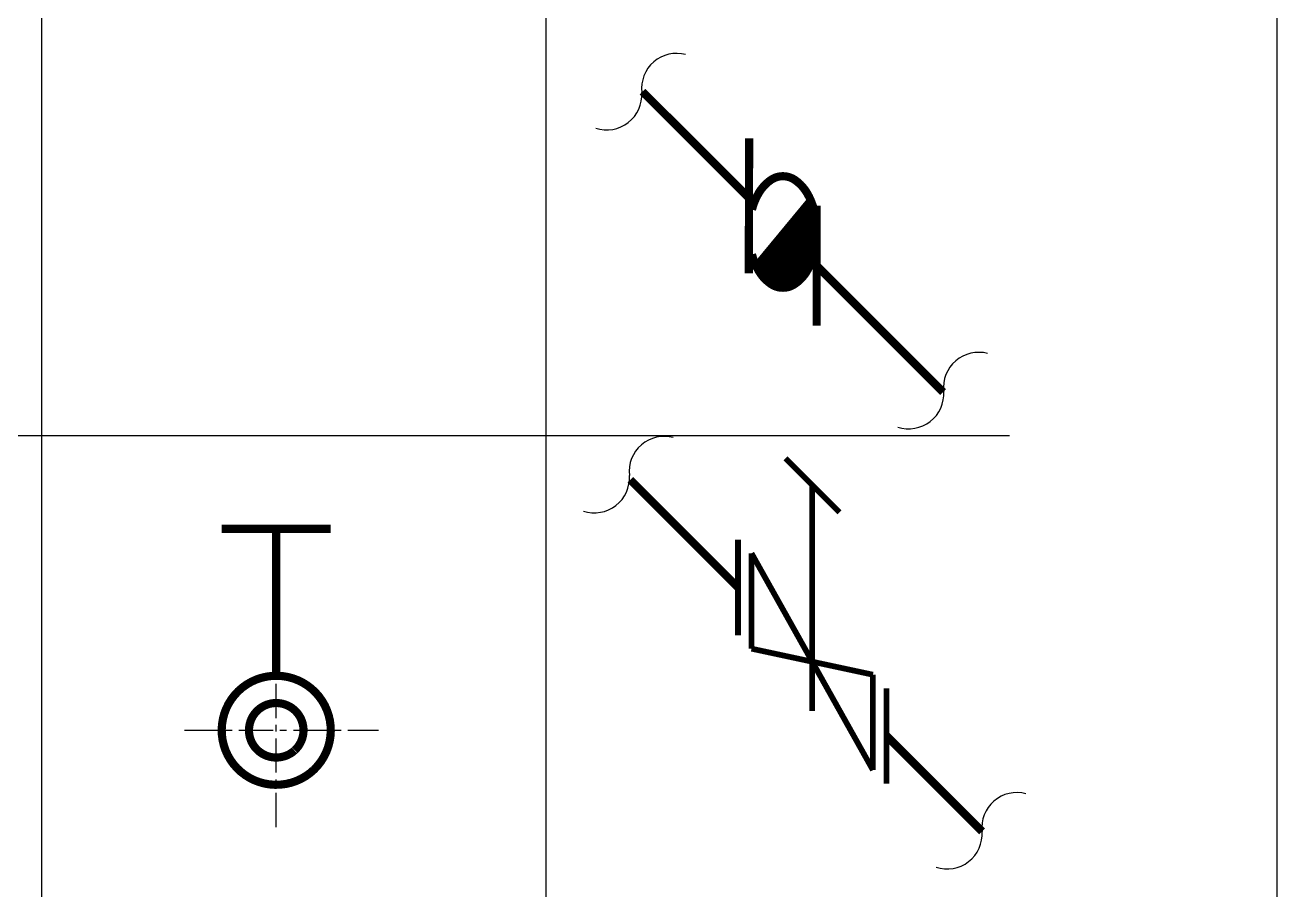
# Model space of a CAD drawing. Header units: inches. Extents: x -18 to 2014, y 4 to 801.
# Drawn here: x 1782.85 to 1828.77, y 336.58 to 368.31 of the extents above; entities that cross this region are included whole.
import ezdxf

# ---------------------------------------------------------------- set-up
doc = ezdxf.new("R2010")
doc.units = ezdxf.units.IN
doc.header["$MEASUREMENT"] = 0
doc.linetypes.add('CENTER', pattern=[2, 1.25, -0.25, 0.25, -0.25])
doc.layers.add('TEXT', color=6, linetype='Continuous')

# ---------------------------------------------------------------- blocks, each defined once
blk = doc.blocks.new('BZH')
at = {"layer": 'TEXT', "color": 6}
for centre, start, end in [((0.5330142281600274, 0.6703013697842835), 120.0646550722237, 231.5087731403127), ((-0.5614378965001379, -0.6466804327719728), 296.5830063715022, 49.03599266516452)]:
    blk.add_arc(centre, 0.8563924881481542, start, end, dxfattribs=at)

msp = doc.modelspace()

# ---------------------------------------------------------------- linework, layer by layer
at = {"color": 3}
for p, q in [((1828.765514827324, 530.3975612471626), (1828.765514827324, 283.3975612471625)), ((1783.454441292659, 504.2416515922139), (1783.454441292659, 301.2416515922144)), ((1801.954441292659, 504.2416515922139), (1801.954441292659, 301.2416515922144)), ((1811.613840875952, 361.9899348878922), (1809.613055712448, 359.5783351713106)), ((1811.621537009605, 361.9835497859515), (1809.620751846101, 359.5719500693702)), ((1811.629233143259, 361.9771646840111), (1809.628447979755, 359.5655649674298)), ((1811.637362673579, 361.9086561383079), (1809.635082589725, 359.4952545543613)), ((1811.636929276912, 361.9707795820707), (1809.636144113408, 359.5591798654894)), ((1811.641312896713, 361.9322943418404), (1809.63872458578, 359.5185212435745)), ((1811.645058807233, 361.9022710363675), (1809.642778723379, 359.4888694524209)), ((1811.644625410566, 361.9643944801304), (1809.643840247062, 359.552794763549)), ((1811.652754940886, 361.8958859344269), (1809.650474857033, 359.4824843504803)), ((1811.65232154422, 361.9580093781897), (1809.651536380715, 359.5464096616084)), ((1811.66045107454, 361.8895008324865), (1809.658170990686, 359.4760992485399)), ((1811.660017677873, 361.9516242762493), (1809.659232514369, 359.540024559668)), ((1811.668147208193, 361.8831157305461), (1809.66586712434, 359.4697141465995)), ((1811.675843341847, 361.8767306286057), (1809.673563257993, 359.4633290446589)), ((1811.677983090192, 361.8355407902682), (1809.678357334436, 359.4253385387661)), ((1811.683539475501, 361.8703455266653), (1809.681259391647, 359.4569439427185)), ((1811.685679223846, 361.8291556883276), (1809.68605346809, 359.4189534368257)), ((1811.691235609154, 361.8639604247247), (1809.6889555253, 359.4505588407781)), ((1811.680038610064, 361.8034800118667), (1809.68396433585, 359.3975584557814)), ((1811.687734743718, 361.7970949099263), (1809.691660469503, 359.3911733538408)), ((1811.695430877371, 361.7907098079857), (1809.699356603157, 359.3847882519004)), ((1811.703127011025, 361.7843247060453), (1809.70705273681, 359.37840314996)), ((1811.702841397568, 361.7402115144462), (1809.713920643482, 359.3429122869487)), ((1811.710823144678, 361.7779396041049), (1809.714748870464, 359.3720180480194)), ((1811.710537531222, 361.7338264125058), (1809.721616777136, 359.3365271850083)), ((1811.718519278332, 361.7715545021645), (1809.722445004117, 359.365632946079)), ((1811.718233664875, 361.7274413105652), (1809.729312910789, 359.3301420830679)), ((1811.726215411986, 361.7651694002239), (1809.730141137771, 359.3592478441386)), ((1811.725929798529, 361.7210562086248), (1809.737009044443, 359.3237569811275)), ((1811.733625932183, 361.7146711066844), (1809.744705178096, 359.3173718791871)), ((1811.733843574192, 361.6803950850809), (1809.751773938978, 359.291353693873)), ((1811.741322065836, 361.708286004744), (1809.75240131175, 359.3109867772465)), ((1811.741539707846, 361.6740099831405), (1809.759470072632, 359.2849685919326)), ((1811.749235841499, 361.6676248812001), (1809.767166206285, 359.2785834899919)), ((1811.756931975153, 361.6612397792597), (1809.774862339939, 359.2721983880515)), ((1811.764628108806, 361.6548546773191), (1809.782558473592, 359.2658132861112)), ((1811.77232424246, 361.6484695753787), (1809.790254607246, 359.2594281841705)), ((1811.761688656494, 361.6075427429717), (1809.791509069169, 359.2328327435806)), ((1811.780020376113, 361.6420844734383), (1809.797950740899, 359.2530430822301)), ((1811.769384790148, 361.6011576410313), (1809.799205202823, 359.2264476416402)), ((1811.777080923801, 361.5947725390909), (1809.806901336476, 359.2200625396998)), ((1811.754117545477, 361.5201097955442), (1809.812089010929, 359.1793310108258)), ((1811.784777057455, 361.5883874371503), (1809.81459747013, 359.2136774377591)), ((1811.775273767864, 361.5580559745229), (1809.815767451664, 359.1962107534642)), ((1811.761813679131, 361.5137246936038), (1809.819785144582, 359.1729459088854)), ((1811.769509812784, 361.5073395916634), (1809.827481278236, 359.1665608069448)), ((1811.777205946438, 361.5009544897228), (1809.835177411889, 359.1601757050044)), ((1811.784902080092, 361.4945693877824), (1809.842873545543, 359.153790603064)), ((1811.792598213745, 361.488184285842), (1809.850569679196, 359.1474055011234)), ((1811.800294347399, 361.4817991839016), (1809.85826581285, 359.141020399183)), ((1811.788972267034, 361.4492754842475), (1809.861406773332, 359.1259293883773)), ((1811.807990481052, 361.475414081961), (1809.865961946504, 359.1346352972426)), ((1811.796668400687, 361.4428903823071), (1809.869102906986, 359.1195442864369)), ((1811.804364534341, 361.4365052803667), (1809.876799040639, 359.1131591844965)), ((1811.804364534341, 361.4365052803667), (1809.876799040639, 359.1131591844965)), ((1811.812060667994, 361.4301201784263), (1809.884495174293, 359.1067740825561)), ((1811.819756801648, 361.4237350764859), (1809.892191307946, 359.1003889806155)), ((1811.804061415877, 361.3767095324341), (1809.898857337045, 359.080316246264)), ((1811.812342573132, 361.399137052043), (1809.8998874416, 359.0940038786751)), ((1811.811757549531, 361.3703244304937), (1809.906553470699, 359.0739311443236)), ((1811.819453683184, 361.3639393285533), (1809.914249604353, 359.067546042383)), ((1811.827149816838, 361.3575542266129), (1809.921945738006, 359.0611609404426)), ((1811.834845950491, 361.3511691246723), (1809.92964187166, 359.0547758385022)), ((1811.821856299912, 361.3166354581672), (1809.934663739606, 359.0419519356258)), ((1811.829552433566, 361.3102503562268), (1809.942359873259, 359.0355668336852)), ((1811.837248567219, 361.3038652542864), (1809.950056006913, 359.0291817317448)), ((1811.844944700873, 361.2974801523461), (1809.957752140567, 359.0227966298044)), ((1811.852640834526, 361.2910950504054), (1809.96544827422, 359.0164115278638)), ((1811.826841297361, 361.2475521602922), (1809.966964536372, 359.0057930991532)), ((1811.834537431015, 361.2411670583518), (1809.974660670026, 358.9994079972128)), ((1811.842233564669, 361.2347819564114), (1809.982356803679, 358.9930228952724)), ((1811.849929698322, 361.2283968544708), (1809.990052937333, 358.9866377933318)), ((1811.835104310707, 361.1916505251591), (1809.996896464099, 358.9760095844134)), ((1811.857625831976, 361.2220117525304), (1809.997749070986, 358.9802526913914)), ((1811.842800444361, 361.1852654232187), (1810.004592597753, 358.969624482473)), ((1811.850496578014, 361.1788803212783), (1810.012288731406, 358.9632393805326)), ((1811.858192711668, 361.1724952193377), (1810.01998486506, 358.9568542785919)), ((1811.865888845321, 361.1661101173973), (1810.027680998713, 358.9504691766516)), ((1811.873584978975, 361.1597250154569), (1810.035377132367, 358.9440840747112)), ((1811.881281112628, 361.1533399135163), (1810.04307326602, 358.9376989727708)), ((1811.888977246282, 361.1469548115759), (1810.050769399674, 358.9313138708301)), ((1811.860512065311, 361.100198949893), (1810.054769158391, 358.9236888667611)), ((1811.868208198965, 361.0938138479526), (1810.062465292044, 358.9173037648207)), ((1811.875904332618, 361.087428746012), (1810.070161425698, 358.9109186628803)), ((1811.883600466272, 361.0810436440716), (1810.077857559352, 358.9045335609397)), ((1811.866730755397, 361.041833237415), (1810.086489984416, 358.8960615588479)), ((1811.87442688905, 361.0354481354746), (1810.094186118069, 358.8896764569072)), ((1811.882123022704, 361.029063033534), (1810.101882251723, 358.8832913549668)), ((1811.889819156357, 361.0226779315936), (1810.109578385376, 358.8769062530264)), ((1811.897515290011, 361.0162928296532), (1810.11727451903, 358.8705211510861)), ((1811.905211423664, 361.0099077277128), (1810.124970652683, 358.8641360491454)), ((1811.87375810644, 360.9595501857125), (1810.131425679471, 358.859470445163)), ((1811.881454240093, 360.9531650837719), (1810.139121813125, 358.8530853432226)), ((1811.889150373747, 360.9467799818315), (1810.146817946779, 358.846700241282)), ((1811.896846507401, 360.9403948798911), (1810.154514080432, 358.8403151393416)), ((1811.8776687518, 360.8984025253729), (1810.164926866029, 358.8339890532798)), ((1810.79297251306, 361.0005203583322), (1810.79297251306, 358.6818254856497)), ((1810.802972513061, 361.0125736250228), (1810.802972513061, 358.6838425362922)), ((1810.812972513061, 361.0246268917134), (1810.812972513061, 358.6859976340527)), ((1810.822972513061, 361.036680158404), (1810.822972513061, 358.6882919665775)), ((1810.832972513061, 361.0487334250946), (1810.832972513061, 358.6907268132655)), ((1810.842972513062, 361.0607866917852), (1810.842972513062, 358.6933035490773)), ((1810.852972513062, 361.0728399584758), (1810.852972513062, 358.6960236487099)), ((1810.867367323956, 361.0901904079424), (1810.867367323956, 358.7001941005486)), ((1810.877367323956, 361.102243674633), (1810.877367323956, 358.703270779145)), ((1810.887367323957, 361.1142969413236), (1810.887367323957, 358.7064967223062)), ((1810.897367323957, 361.1263502080142), (1810.897367323957, 358.7098739091007)), ((1810.907367323957, 361.1384034747048), (1810.907367323957, 358.7134044490554)), ((1810.917367323957, 361.1504567413954), (1810.917367323957, 358.7170905896531)), ((1811.885364885454, 360.8920174234325), (1810.172622999683, 358.8276039513394)), ((1811.893061019107, 360.8856323214919), (1810.180319133336, 358.8212188493988)), ((1811.900757152761, 360.8792472195515), (1810.18801526699, 358.8148337474584)), ((1811.908453286414, 360.8728621176111), (1810.195711400643, 358.808448645518)), ((1811.916149420068, 360.8664770156705), (1810.203407534297, 358.8020635435776)), ((1811.881295613326, 360.8120207729683), (1810.2123257698, 358.8003669107507)), ((1811.88899174698, 360.8056356710277), (1810.220021903454, 358.7939818088103)), ((1811.896687880633, 360.7992505690873), (1810.227718037107, 358.7875967068699)), ((1811.904384014287, 360.7928654671469), (1810.235414170761, 358.7812116049293)), ((1811.882556833329, 360.7476796895881), (1810.248059049785, 358.7775759206029)), ((1811.890252966983, 360.7412945876477), (1810.255755183438, 358.7711908186625)), ((1811.897949100636, 360.7349094857073), (1810.263451317092, 358.7648057167219)), ((1811.90564523429, 360.7285243837667), (1810.271147450745, 358.7584206147815)), ((1811.921037501597, 360.7157541798859), (1810.286539718052, 358.7456504109007)), ((1811.928733635251, 360.7093690779455), (1810.294235851706, 358.7392653089601)), ((1811.882241880524, 360.6565467632445), (1810.299789565019, 358.7491747848911)), ((1811.936429768904, 360.7029839760051), (1810.301931985359, 358.7328802070197)), ((1811.944125902558, 360.6965988740645), (1810.309628119013, 358.7264951050793)), ((1811.872702406886, 360.5948487728575), (1810.33151046938, 358.7372090284783)), ((1811.88039854054, 360.5884636709168), (1810.339206603033, 358.7308239265379)), ((1811.836926388406, 360.5236195066687), (1810.357773102837, 358.7407566039813)), ((1811.844622522059, 360.5172344047283), (1810.36546923649, 358.7343715020409)), ((1811.852318655713, 360.5108493027877), (1810.373165370144, 358.7279864001003)), ((1811.860014789366, 360.5044642008473), (1810.380861503797, 358.7216012981599)), ((1811.86771092302, 360.4980790989069), (1810.388557637451, 358.7152161962195)), ((1811.875407056674, 360.4916939969665), (1810.396253771104, 358.7088310942791)), ((1811.846740609861, 360.4382646698767), (1810.416683204059, 358.7145783404126)), ((1811.854436743514, 360.4318795679363), (1810.424379337713, 358.7081932384722)), ((1811.862132877168, 360.4254944659959), (1810.432075471366, 358.7018081365316)), ((1811.869829010822, 360.4191093640555), (1810.43977160502, 358.6954230345912)), ((1811.779624616384, 360.2947221446962), (1810.482092832586, 358.7307724817634)), ((1811.787320750037, 360.2883370427558), (1810.489788966239, 358.724387379823)), ((1811.795016883691, 360.2819519408152), (1810.497485099893, 358.7180022778826)), ((1811.859119652312, 360.315447783308), (1810.502938458344, 358.6808064221739)), ((1811.802713017344, 360.2755668388748), (1810.505181233546, 358.7116171759422)), ((1811.810409150998, 360.2691817369344), (1810.5128773672, 358.7052320740016)), ((1811.818105284651, 360.262796634994), (1810.520573500853, 358.6988469720612)), ((1811.825801418305, 360.2564115330536), (1810.528269634507, 358.6924618701208)), ((1811.833497551959, 360.250026431113), (1810.53596576816, 358.6860767681804)), ((1811.841193685612, 360.2436413291726), (1810.543661901814, 358.6796916662398)), ((1811.848889819266, 360.2372562272322), (1810.551358035468, 358.6733065642994)), ((1811.792417188582, 360.1567422394785), (1810.583700421706, 358.6998436850529)), ((1811.800113322235, 360.1503571375382), (1810.591396555359, 358.6934585831125)), ((1811.807809455889, 360.1439720355978), (1810.599092689013, 358.6870734811719)), ((1811.815505589542, 360.1375869336574), (1810.606788822666, 358.6806883792315)), ((1811.823201723196, 360.1312018317167), (1810.61448495632, 358.6743032772911)), ((1811.83089785685, 360.1248167297763), (1810.622181089974, 358.6679181753507)), ((1811.79149807088, 360.0584502227528), (1810.653990644648, 358.6873821856892)), ((1811.799194204534, 360.0520651208124), (1810.661686778301, 358.6809970837488)), ((1811.806890338187, 360.0456800188718), (1810.669382911955, 358.6746119818084)), ((1811.814586471841, 360.0392949169314), (1810.677079045608, 358.6682268798677)), ((1811.748276485618, 359.9469237021938), (1810.720306375512, 358.7078839135125)), ((1811.755972619271, 359.9405386002534), (1810.728002509166, 358.7014988115719)), ((1811.763668752925, 359.934153498313), (1810.735698642819, 358.6951137096315)), ((1811.771364886579, 359.9277683963724), (1810.743394776473, 358.6887286076911)), ((1811.779061020232, 359.921383294432), (1810.751090910126, 358.6823435057507)), ((1811.786757153886, 359.9149981924916), (1810.75878704378, 358.6759584038101)), ((1811.794453287539, 359.908613090551), (1810.766483177433, 358.6695733018697)), ((1811.802149421193, 359.9022279886106), (1810.774179311087, 358.6631881999293)), ((1811.809845554846, 359.8958428866702), (1810.781875444741, 358.6568030979889)), ((1811.76121998404, 359.8183562951393), (1810.823830079263, 358.6884952436274)), ((1671.952195459141, 353.2416515922144), (1818.952195459141, 353.2416515922144))]:
    msp.add_line(p, q, dxfattribs=at)
at = {"color": 3, "linetype": 'CENTER'}
for p, q in [((1792.063174788972, 338.8841638733841), (1792.063174788972, 344.9517964761945)), ((1788.69468757304, 342.4336829957527), (1795.810599362597, 342.4336829957527))]:
    msp.add_line(p, q, dxfattribs=at)
at = {"color": 3}
for points, const_width in [([(1805.497338957581, 365.8617174869378), (1809.407853642116, 361.9512028024031)], 0.3), ([(1809.394673785656, 359.1937782168205), (1809.407853642116, 364.1512028024029)], 0.3), ([(1811.882727376269, 357.2763290682499), (1811.882727376269, 361.67632906825)], 0.3), ([(1811.882727376269, 359.4763290682507), (1816.517875446113, 354.8411809984059)], 0.3), ([(1810.741973216939, 352.4109588433908), (1812.721872204261, 350.4310598560685)], 0.21), ([(1805.04897583458, 351.6219355644105), (1808.998401088299, 347.6725103106915)], 0.3), ([(1811.720762195867, 343.1453759246113), (1811.720762195867, 351.4321698644627)], 0.21), ([(1790.063174788972, 349.8270321470564), (1794.063174788972, 349.8270321470564)], 0.3), ([(1792.063174788972, 344.4336829958455), (1792.063174788972, 349.9336829957527)], 0.3), ([(1808.998401088299, 349.4225103106917), (1808.998401088299, 345.9225103106915)], 0.21), ([(1809.493375835129, 348.9275355638609), (1809.493375835129, 345.4275355638609)], 0.21), ([(1809.493375835129, 348.9275355638609), (1813.948148556605, 340.9727628423857)], 0.21), ([(1809.493375835129, 345.4275355638609), (1813.948148556605, 344.4727628423857)], 0.21), ([(1813.948148556605, 344.4727628423857), (1813.948148556605, 340.9727628423857)], 0.21), ([(1814.443123303435, 343.9777880955554), (1814.443123303435, 340.4777880955551)], 0.21), ([(1814.443123303435, 342.2277880955554), (1817.950310672323, 338.7206007266676)], 0.3)]:
    msp.add_lwpolyline(points, dxfattribs=dict(at, const_width=const_width))
at = {"color": 3, "const_width": 0.3}
for points in [[(1810.208917791224, 362.6248440657758, 0.1069927334652828), (1809.770290509193, 362.160643322359, 0.1069927334652828)], [(1810.208917791224, 362.6248440657758, 0.1069927334652828), (1809.770290509193, 362.160643322359, 0.1069927334652828)], [(1810.645290509193, 362.7599595591585, 0.1512738262537865), (1810.208917791224, 362.6248440657758, 0.1512738262537865)], [(1810.645290509193, 362.7599595591585, 0.1512738262537865), (1810.208917791224, 362.6248440657758, 0.1512738262537865)], [(1811.081663227162, 362.6248440657756, 0.1512738262538151), (1810.645290509193, 362.7599595591585, 0.1512738262538151)], [(1811.081663227162, 362.6248440657756, 0.1512738262538151), (1810.645290509193, 362.7599595591585, 0.1512738262538151)], [(1811.081663227162, 362.6248440657756, 0.1512738262538151), (1810.645290509193, 362.7599595591585, 0.1512738262538151)], [(1811.520290509193, 362.160643322359, 0.106992733465103), (1811.081663227162, 362.6248440657756, 0.106992733465103)], [(1811.520290509193, 362.160643322359, 0.106992733465103), (1811.081663227162, 362.6248440657756, 0.106992733465103)], [(1809.770290509193, 362.160643322359, 0.07475376392242807), (1809.508917812192, 361.5331441814708, 0.07475376392242807)], [(1811.781663206193, 361.5331441814706, 0.07475376392247127), (1811.520290509193, 362.160643322359, 0.07475376392247127)], [(1811.882727376269, 360.7137659353273, 0.06143846577282304), (1811.781663206193, 361.5331441814706, 0.06143846577282304)], [(1811.781663206193, 359.8943876891831, 0.06143846577277779), (1811.882727376269, 360.7137659353273, 0.06143846577277779)], [(1809.508917812192, 359.8943876891838, 0.07475376392213635), (1809.770290509193, 359.2668885482954, 0.07475376392213635)], [(1811.520290509193, 359.2668885482954, 0.0747537639222864), (1811.781663206193, 359.8943876891831, 0.0747537639222864)], [(1809.770290509193, 359.2668885482954, 0.1069927334652828), (1810.208917791224, 358.8026878048786, 0.1069927334652828)], [(1809.770290509193, 359.2668885482954, 0.1069927334652828), (1810.208917791224, 358.8026878048786, 0.1069927334652828)], [(1811.081663227162, 358.8026878048789, 0.1069927334650713), (1811.520290509193, 359.2668885482956, 0.1069927334650713)], [(1811.081663227162, 358.8026878048789, 0.1069927334650713), (1811.520290509193, 359.2668885482956, 0.1069927334650713)], [(1810.208917791224, 358.8026878048786, 0.1512738262537864), (1810.645290509193, 358.6675723114961, 0.1512738262537864)], [(1810.208917791224, 358.8026878048786, 0.1512738262537864), (1810.645290509193, 358.6675723114961, 0.1512738262537864)], [(1810.645290509193, 358.6675723114961, 0.1512738262537512), (1811.081663227162, 358.8026878048789, 0.1512738262537512)], [(1810.645290509193, 358.6675723114961, 0.1512738262537512), (1811.081663227162, 358.8026878048789, 0.1512738262537512)], [(1810.645290509193, 358.6675723114961, 0.1512738262537512), (1811.081663227162, 358.8026878048789, 0.1512738262537512)], [(1793.451963712658, 340.9944938749459, 3497.569374170081), (1793.450316874229, 340.9929065261679, 3497.569374170081)], [(1792.742090741579, 341.6994669994031, 339.2604467184423), (1792.73338711431, 341.6915135818286, 339.2604467184423)]]:
    msp.add_lwpolyline(points, format="xyb", dxfattribs=at)
at = {"color": 3}
for centre, radius, start, end in [((1812.779942267662, 360.7137659353273), 3.372088625545525, 165.9370175134189, 180), ((1812.779942267676, 360.7137659353273), 3.372088625559627, 180, 194.0629824865273)]:
    msp.add_arc(centre, radius, start, end, dxfattribs=at)

# ---------------------------------------------------------------- block references
at = {"color": 3, "xscale": 1.499999999999932, "yscale": 1.5, "zscale": 1.5, "rotation": 315}
for p in [(1805.470010475104, 365.834389004461), (1816.54520392859, 354.8685094808828), (1805.016743012486, 351.7859265848445), (1817.950310672323, 338.7206007266676)]:
    msp.add_blockref('BZH', p, dxfattribs=at)

doc.saveas('drawing.dxf')
